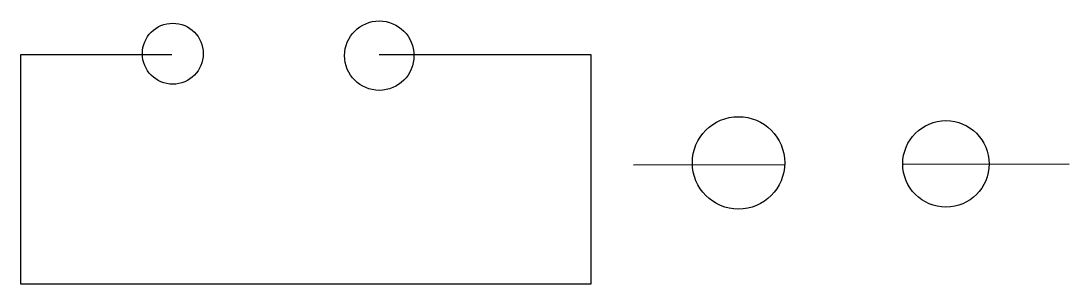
# Model space of a CAD drawing. Header units: millimetres. Extents: x 13 to 263, y 32 to 94.
import ezdxf

# ---------------------------------------------------------------- set-up
doc = ezdxf.new("R2010")
doc.units = ezdxf.units.MM

msp = doc.modelspace()

# ---------------------------------------------------------------- linework, layer by layer
for p, q in [((223.87, 60.15), (263.46, 60.24)), ((159.32, 60.01), (195.48, 60.09))]:
    msp.add_line(p, q)
msp.add_lwpolyline([(98.59, 86.34), (149.12, 86.34), (149.12, 31.54), (12.95, 31.54), (12.95, 86.34), (49.01, 86.34)])
for centre, radius in [((49.25, 86.57), 7.28), ((98.59, 86.1), 8.29), ((184.46, 60.48), 11.04), ((234.04, 60.24), 10.33)]:
    msp.add_circle(centre, radius)

doc.saveas('drawing.dxf')
